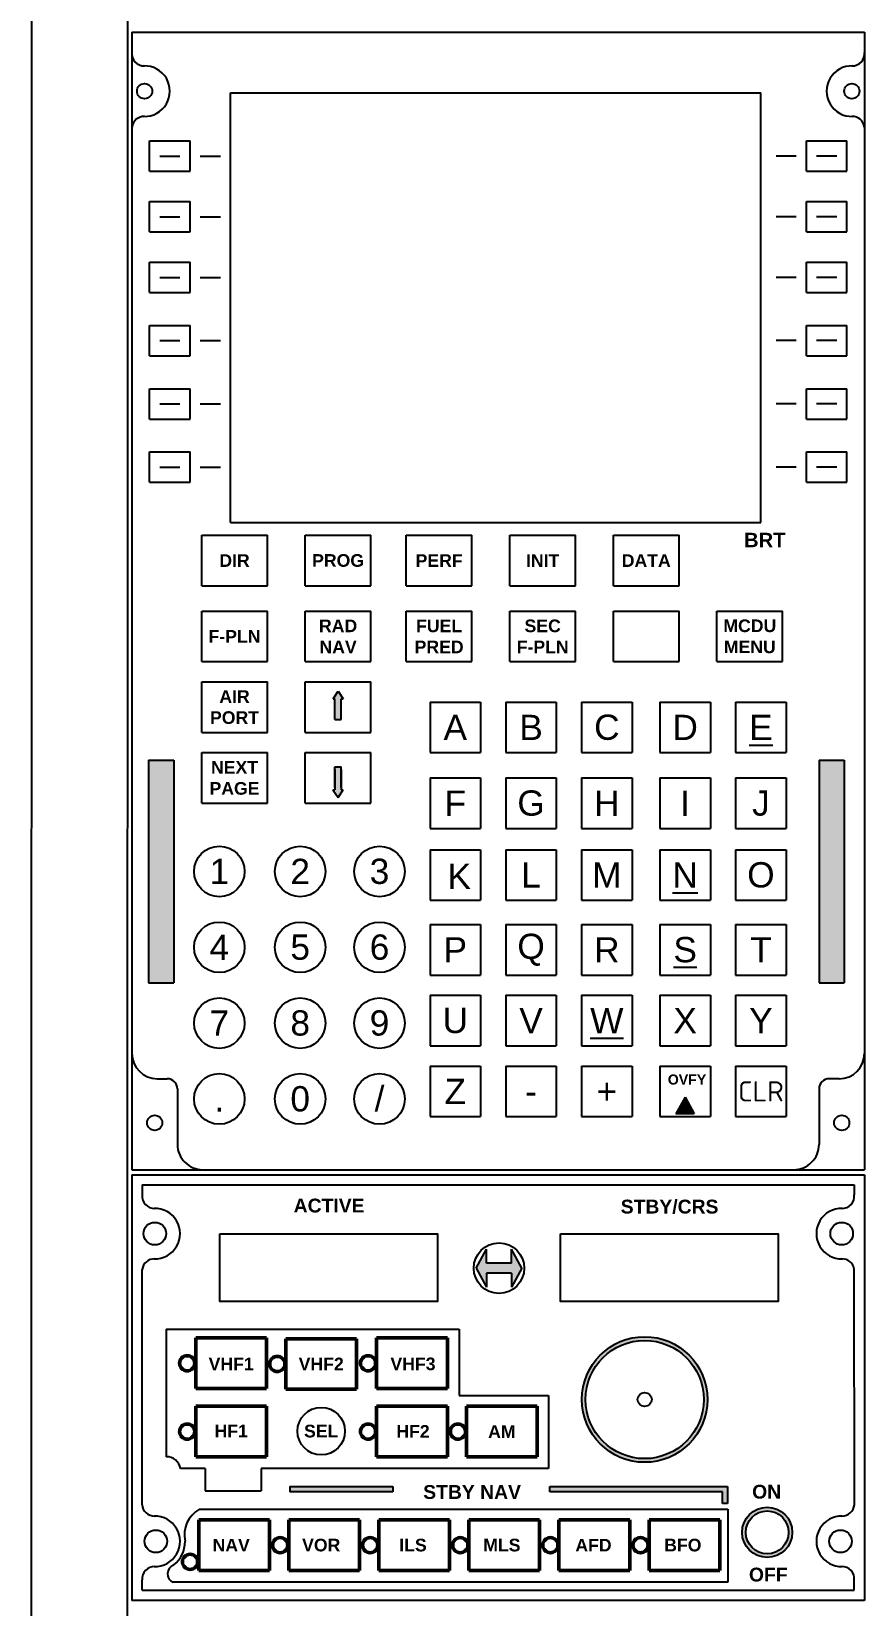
# Model space of a CAD drawing. Header units: millimetres. Extents: x -710 to 7903, y -55 to 3601.
# Drawn here: x 2244.1 to 2409, y 427.3 to 738.7 of the extents above; entities that cross this region are included whole.
import ezdxf

# ---------------------------------------------------------------- set-up
doc = ezdxf.new("R2010")
doc.units = ezdxf.units.MM
doc.styles.get("Standard").update_dxf_attribs({"font": 'sanss___.ttf'})

msp = doc.modelspace()

# ---------------------------------------------------------------- hatches: boundary and pattern name
h = msp.add_hatch(color=1)
h.paths.add_polyline_path([(2304.133754620759, 602.6452618361839), (2305.388272314554, 602.6452618361836), (2305.388272314575, 606.6984284568737), (2305.772840516431, 606.6984284568737), (2304.761013467685, 608.194907086782), (2303.749186418874, 606.6984284568737), (2304.13375462078, 606.6984284568739)], flags=0)
h.paths.add_polyline_path([(2304.133754620759, 602.6452618361839), (2305.388272314554, 602.6452618361836), (2305.388272314575, 606.6984284568737), (2305.772840516431, 606.6984284568737), (2304.761013467685, 608.194907086782), (2303.749186418874, 606.6984284568737), (2304.13375462078, 606.6984284568739)], flags=16)
h.paths.add_polyline_path([(2304.133754620759, 602.6452618361839), (2305.388272314554, 602.6452618361836), (2305.388272314575, 606.6984284568737), (2305.772840516431, 606.6984284568737), (2304.761013467685, 608.194907086782), (2303.749186418874, 606.6984284568737), (2304.13375462078, 606.6984284568739)])
edge = h.paths.add_edge_path()
edge.add_line((2304.1270171314, 592.7349358916956), (2304.12701713138, 588.6817692710054))
edge.add_line((2304.127017131398, 593.2349358917787), (2305.381534825193, 593.2349358917787))
edge.add_line((2304.127017131377, 589.1817692710889), (2304.127017131398, 593.2349358917787))
edge.add_line((2305.381534825196, 592.7349358916829), (2305.381534825176, 588.6817692709927))
edge.add_line((2305.381534825173, 589.1817692710762), (2305.381534825193, 593.2349358917662))
edge.add_line((2305.381534825176, 588.6817692709927), (2305.766103027031, 588.6817692709889))
edge.add_line((2304.75427597827, 587.185290641091), (2305.766103027031, 588.6817692709889))
edge.add_line((2303.742448929524, 588.6817692710094), (2304.75427597827, 587.185290641091))
edge.add_line((2303.742448929474, 588.6817692710094), (2304.12701713138, 588.6817692710056))
h = msp.add_hatch(color=1)
h.paths.add_polyline_path([(2267.252269870753, 550.5598475032916), (2272.252269870753, 550.5598475032913), (2272.252269870753, 594.5598475032915), (2267.252269870753, 594.5598475032915)])
h.paths.add_polyline_path([(2399.952269870753, 550.5598475032912), (2404.952269870753, 550.5598475032908), (2404.952269870753, 594.5598475032909), (2399.952269870753, 594.559847503291)])
for points in [[(2304.127017131377, 589.1817692710889), (2304.12701713138, 588.6817692710056), (2303.742448929524, 588.6817692710094), (2304.75427597827, 587.1852906410911), (2305.766103027031, 588.6817692709889), (2305.381534825175, 588.6817692709927), (2305.381534825196, 592.7349358916829), (2305.381534825193, 593.2349358917787), (2304.127017131398, 593.2349358917787)], [(2375.265171209528, 524.6238831655568), (2373.452269870752, 527.9179089221574), (2371.639368531977, 524.6238831655568)], [(2341.11227279847, 494.0895951297193), (2339.112272798471, 497.8312525164927), (2339.112272798471, 495.0895951297193), (2334.11227279847, 495.0895951297193), (2334.11227279847, 497.8312525164929), (2332.11227279847, 494.0895951297192), (2334.11227279847, 490.3479377429459), (2334.112272798469, 493.0895951297193), (2339.112272798471, 493.0895951297193), (2339.112272798471, 490.3479377429454)]]:
    msp.add_hatch(color=1).paths.add_polyline_path(points)
at = {"lineweight": 50}
h = msp.add_hatch(color=1, dxfattribs=at)
edge = h.paths.add_edge_path()
edge.add_arc((2365.438811055616, 468.102893982682), 12.42775395981783, 0, 360)
edge = h.paths.add_edge_path(flags=16)
edge.add_arc((2365.438811055616, 468.102893982682), 11.69867908919703, 0, 360)
for points in [[(2315.603411953852, 450.8788513993891), (2295.231282867953, 450.878851399389), (2295.231282867952, 449.8468419920278), (2315.603411953853, 449.8468419920278)], [(2381.858281022576, 450.8788513993891), (2346.652992512082, 450.8788513993891), (2346.652992512082, 449.8468419920279), (2380.825592167659, 449.8468419920277), (2380.825592167659, 447.5013641632485), (2381.858281022576, 447.5013641632485)]]:
    msp.add_hatch(color=1, dxfattribs=at).paths.add_polyline_path(points)
h = msp.add_hatch(color=1, dxfattribs=at)
edge = h.paths.add_edge_path()
edge.add_arc((2389.697106286916, 441.8212516821716), 4.964559714831299, 0, 360)
edge = h.paths.add_edge_path(flags=16)
edge.add_arc((2389.697106286916, 441.8212516821716), 4.235484844210471, 0, 360)

# ---------------------------------------------------------------- linework, layer by layer
at = {"color": 5}
for p, q in [((2244.058784059862, 230.2193822245867), (2244.161900914016, 741.8096475991115)), ((2263.05878444582, 230.219382224587), (2263.161901137465, 741.8088413534964)), ((2263.952269870789, 738.5598475032278), (2408.952269870716, 738.5598475032278)), ((2263.95226987079, 738.5598475032278), (2263.95226987079, 513.5598475032903)), ((2408.952269870716, 738.5598475033129), (2408.95226987069, 513.5598475033187)), ((2283.452269870753, 726.5598475032931), (2388.452269870753, 726.5598475032936)), ((2283.452269870753, 641.5598475032932), (2283.452269870753, 726.5598475032931)), ((2388.452269870753, 641.5598475032932), (2388.452269870753, 726.5598475032931)), ((2267.452269870753, 711.0598475032915), (2267.452269870753, 717.0598475032915)), ((2267.452269870753, 717.0598475032913), (2275.452269870753, 717.0598475032929)), ((2275.452269870753, 711.0598475032931), (2275.452269870753, 717.0598475032929)), ((2397.452269870753, 711.0598475033181), (2397.452269870753, 717.0598475033181)), ((2397.452269870753, 717.0598475033181), (2405.452269870753, 717.0598475033197)), ((2405.452269870753, 711.0598475033197), (2405.452269870753, 717.0598475033197)), ((2267.452269870753, 711.0598475032913), (2275.452269870753, 711.0598475032929)), ((2397.452269870753, 711.0598475033181), (2405.452269870753, 711.0598475033197)), ((2267.452269870753, 699.0598475032913), (2267.452269870753, 705.0598475032915)), ((2267.452269870753, 705.0598475032913), (2275.452269870753, 705.0598475032929)), ((2275.452269870753, 699.0598475032931), (2275.452269870753, 705.0598475032931)), ((2397.452269870752, 699.0598475033181), (2397.452269870752, 705.0598475033183)), ((2397.452269870752, 705.0598475033183), (2405.452269870753, 705.0598475033199)), ((2405.452269870753, 699.0598475033199), (2405.452269870753, 705.0598475033199)), ((2267.452269870753, 699.0598475032913), (2275.452269870753, 699.0598475032926)), ((2397.452269870753, 699.0598475033181), (2405.452269870753, 699.0598475033199)), ((2267.452269870753, 687.0598475032915), (2267.452269870753, 693.0598475032913)), ((2267.452269870753, 693.0598475032913), (2275.452269870753, 693.0598475032931)), ((2275.452269870753, 687.0598475032936), (2275.452269870753, 693.0598475032931)), ((2397.452269870752, 687.0598475032933), (2397.452269870752, 693.0598475033179)), ((2397.452269870752, 693.0598475033181), (2405.452269870753, 693.0598475033195)), ((2405.452269870753, 687.0598475032933), (2405.452269870753, 693.0598475033195)), ((2267.452269870753, 687.0598475032913), (2275.452269870753, 687.0598475032929)), ((2397.452269870753, 687.0598475033181), (2405.452269870753, 687.0598475033197)), ((2267.452269870753, 674.5598475032915), (2267.452269870753, 680.5598475032913)), ((2267.452269870753, 680.5598475032913), (2275.452269870753, 680.5598475032931)), ((2275.452269870753, 674.5598475032931), (2275.452269870753, 680.5598475032931)), ((2397.452269870752, 674.5598475033181), (2397.452269870753, 680.5598475033181)), ((2397.452269870753, 680.5598475033181), (2405.452269870753, 680.5598475033197)), ((2405.452269870753, 674.5598475033197), (2405.452269870753, 680.5598475033197)), ((2267.452269870753, 674.5598475032915), (2275.452269870753, 674.5598475032931)), ((2397.452269870753, 674.5598475033181), (2405.452269870753, 674.5598475033197)), ((2267.452269870753, 662.0598475032913), (2267.452269870753, 668.0598475032913)), ((2267.452269870753, 668.0598475032913), (2275.452269870753, 668.0598475032931)), ((2275.452269870753, 662.0598475032929), (2275.452269870753, 668.0598475032931)), ((2397.452269870753, 662.0598475033181), (2397.452269870753, 668.0598475033181)), ((2397.452269870753, 668.0598475033181), (2405.452269870753, 668.0598475033197)), ((2405.452269870753, 662.0598475033197), (2405.452269870753, 668.0598475033197)), ((2267.452269870752, 662.0598475032913), (2275.452269870753, 662.0598475032929)), ((2397.452269870752, 662.0598475033181), (2405.452269870753, 662.0598475033197)), ((2267.452269870753, 649.5598475032915), (2267.452269870752, 655.5598475032915)), ((2267.452269870752, 655.5598475032915), (2275.452269870752, 655.5598475032929)), ((2275.452269870752, 649.5598475032929), (2275.452269870753, 655.5598475032929)), ((2397.452269870753, 649.5598475033163), (2397.452269870753, 655.5598475033161)), ((2397.452269870753, 655.5598475033158), (2405.452269870752, 655.5598475033177)), ((2405.452269870753, 649.5598475033177), (2405.452269870752, 655.5598475033177)), ((2267.452269870753, 649.5598475032913), (2275.452269870753, 649.5598475032929)), ((2397.452269870753, 649.5598475033158), (2405.452269870753, 649.5598475033177)), ((2283.452269870753, 641.5598475032934), (2388.452269870753, 641.5598475032931)), ((2277.752269870753, 629.059847503301), (2277.752269870753, 639.059847503301)), ((2277.752269870753, 639.059847503301), (2290.752269870753, 639.059847503301)), ((2290.752269870753, 629.0598475033011), (2290.752269870753, 639.059847503301)), ((2298.252269870753, 629.0598475033012), (2298.252269870753, 639.059847503301)), ((2298.252269870753, 639.059847503301), (2311.252269870753, 639.0598475033011)), ((2311.252269870753, 629.059847503301), (2311.252269870753, 639.059847503301)), ((2318.252269870753, 629.0598475033008), (2318.252269870753, 639.0598475033011)), ((2318.252269870753, 639.059847503301), (2331.252269870753, 639.0598475033008)), ((2331.252269870753, 629.0598475033012), (2331.252269870753, 639.0598475033011)), ((2338.752269870753, 629.0598475033008), (2338.752269870753, 639.0598475033011)), ((2338.752269870753, 639.059847503301), (2351.752269870753, 639.059847503301)), ((2351.752269870753, 629.059847503301), (2351.752269870753, 639.0598475033011)), ((2359.252269870753, 629.0598475033011), (2359.252269870753, 639.0598475033011)), ((2359.252269870753, 639.0598475033012), (2372.252269870753, 639.0598475033012)), ((2372.252269870753, 629.0598475033012), (2372.252269870753, 639.0598475033013)), ((2277.752269870753, 629.059847503301), (2290.752269870753, 629.059847503301)), ((2298.252269870753, 629.059847503301), (2311.252269870753, 629.059847503301)), ((2318.252269870753, 629.0598475033011), (2331.252269870753, 629.059847503301)), ((2338.752269870753, 629.059847503301), (2351.752269870753, 629.059847503301)), ((2359.252269870753, 629.0598475033011), (2372.252269870753, 629.0598475033012)), ((2277.752269870753, 614.0598475033013), (2277.752269870753, 624.0598475033011)), ((2277.752269870753, 624.0598475033012), (2290.752269870753, 624.0598475033013)), ((2290.752269870753, 614.0598475033011), (2290.752269870753, 624.059847503301)), ((2298.252269870753, 614.0598475033013), (2298.252269870753, 624.0598475033011)), ((2298.252269870753, 624.0598475033012), (2311.252269870753, 624.0598475033013)), ((2311.252269870753, 614.0598475033012), (2311.252269870753, 624.0598475033011)), ((2318.252269870753, 614.0598475033012), (2318.252269870753, 624.059847503301)), ((2318.252269870753, 624.0598475033012), (2331.252269870753, 624.0598475033011)), ((2331.252269870753, 614.0598475033011), (2331.252269870753, 624.0598475033011)), ((2338.752269870753, 614.0598475033012), (2338.752269870753, 624.0598475033012)), ((2338.752269870753, 624.0598475033011), (2351.752269870753, 624.0598475033012)), ((2351.752269870753, 614.0598475033011), (2351.752269870753, 624.0598475033011)), ((2359.252269870753, 614.0598475033012), (2359.252269870753, 624.0598475033011)), ((2359.252269870753, 624.0598475033012), (2372.252269870753, 624.0598475033012)), ((2372.252269870753, 614.0598475033013), (2372.252269870753, 624.0598475033012)), ((2379.752269870753, 614.0598475033012), (2379.752269870751, 624.0598475033011)), ((2379.752269870751, 624.0598475033012), (2392.752269870752, 624.0598475033011)), ((2392.752269870753, 614.0598475033012), (2392.752269870751, 624.0598475033011)), ((2277.752269870753, 614.0598475033012), (2290.752269870753, 614.0598475033012)), ((2298.252269870753, 614.0598475033013), (2311.252269870753, 614.0598475033014)), ((2318.252269870753, 614.0598475033012), (2331.252269870753, 614.0598475033012)), ((2338.752269870753, 614.0598475033012), (2351.752269870753, 614.0598475033013)), ((2359.252269870753, 614.0598475033012), (2372.252269870753, 614.0598475033013)), ((2379.752269870753, 614.0598475033012), (2392.752269870752, 614.0598475033011)), ((2277.752269870753, 600.0598475033011), (2277.752269870753, 610.0598475033011)), ((2277.752269870753, 610.0598475033012), (2290.752269870753, 610.0598475033013)), ((2290.752269870753, 600.0598475033011), (2290.752269870753, 610.0598475033012)), ((2298.252269870753, 600.0598475033012), (2298.252269870753, 610.0598475033011)), ((2298.252269870753, 610.0598475033013), (2311.252269870753, 610.0598475033012)), ((2311.252269870753, 600.0598475033011), (2311.252269870753, 610.0598475033011)), ((2322.952269870752, 606.0598475033011), (2322.952269870752, 596.0598475033011)), ((2322.952269870752, 606.0598475033011), (2332.952269870752, 606.0598475033011)), ((2332.952269870752, 606.0598475033011), (2332.952269870752, 596.0598475033011)), ((2337.952269870752, 606.059847503301), (2337.952269870752, 596.0598475033011)), ((2337.952269870752, 606.0598475033012), (2347.952269870752, 606.0598475033011)), ((2347.952269870752, 606.059847503301), (2347.952269870752, 596.0598475033011)), ((2352.952269870752, 606.0598475033011), (2352.952269870753, 596.0598475033011)), ((2352.952269870752, 606.0598475033011), (2362.952269870753, 606.0598475033011)), ((2362.952269870753, 606.0598475033011), (2362.952269870753, 596.0598475033011)), ((2368.452269870753, 606.0598475033011), (2368.452269870752, 596.0598475033011)), ((2368.452269870753, 606.0598475033011), (2378.452269870752, 606.0598475033011)), ((2378.452269870752, 606.0598475033011), (2378.452269870752, 596.0598475033011)), ((2383.452269870753, 606.0598475033012), (2383.452269870753, 596.0598475033012)), ((2383.452269870753, 606.0598475033012), (2393.452269870753, 606.0598475033011)), ((2393.452269870753, 606.0598475033012), (2393.452269870753, 596.0598475033012)), ((2277.752269870753, 600.0598475033012), (2290.752269870753, 600.0598475033011)), ((2298.252269870753, 600.0598475033012), (2311.252269870753, 600.0598475033012)), ((2277.752269870753, 586.0598475033011), (2277.752269870753, 596.0598475033011)), ((2277.752269870753, 596.0598475033012), (2290.752269870753, 596.0598475033011)), ((2290.752269870753, 586.0598475033011), (2290.752269870753, 596.0598475033011)), ((2298.252269870753, 586.0598475033011), (2298.252269870753, 596.0598475033011)), ((2298.252269870753, 596.0598475033011), (2311.252269870753, 596.0598475033012)), ((2311.252269870753, 586.0598475033011), (2311.252269870753, 596.0598475033011)), ((2322.952269870752, 596.0598475033011), (2332.952269870752, 596.059847503301)), ((2337.952269870752, 596.0598475033012), (2347.952269870752, 596.0598475033012)), ((2352.952269870753, 596.0598475033011), (2362.952269870753, 596.059847503301)), ((2368.452269870752, 596.059847503301), (2378.452269870752, 596.0598475033011)), ((2383.452269870753, 596.0598475033011), (2393.452269870753, 596.0598475033011)), ((2322.952269870752, 591.0598475033013), (2322.952269870752, 581.059847503301)), ((2322.952269870752, 591.0598475033011), (2332.952269870752, 591.0598475033013)), ((2332.952269870752, 591.0598475033013), (2332.952269870752, 581.059847503301)), ((2337.952269870752, 591.0598475033013), (2337.952269870752, 581.059847503301)), ((2337.952269870752, 591.0598475033013), (2347.952269870752, 591.0598475033014)), ((2347.952269870752, 591.0598475033013), (2347.952269870752, 581.059847503301)), ((2352.952269870753, 591.0598475033013), (2352.952269870753, 581.059847503301)), ((2352.952269870753, 591.0598475033014), (2362.952269870753, 591.0598475033014)), ((2362.952269870753, 591.0598475033013), (2362.952269870753, 581.059847503301)), ((2368.452269870753, 591.0598475033013), (2368.452269870752, 581.059847503301)), ((2368.452269870752, 591.0598475033014), (2378.452269870753, 591.0598475033013)), ((2378.452269870753, 591.0598475033013), (2378.452269870753, 581.059847503301)), ((2383.452269870752, 591.0598475033013), (2383.452269870752, 581.0598475033012)), ((2383.452269870752, 591.0598475033012), (2393.452269870752, 591.0598475033012)), ((2393.452269870752, 591.0598475033013), (2393.452269870752, 581.0598475033012)), ((2277.752269870753, 586.0598475033012), (2290.752269870753, 586.0598475033011)), ((2298.252269870753, 586.0598475033011), (2311.252269870753, 586.0598475033011)), ((2322.952269870752, 581.0598475033011), (2332.952269870752, 581.0598475033012)), ((2337.952269870752, 581.0598475033013), (2347.952269870752, 581.0598475033012)), ((2352.952269870752, 581.0598475033012), (2362.952269870752, 581.0598475033012)), ((2368.452269870752, 581.0598475033012), (2378.452269870753, 581.0598475033011)), ((2383.452269870752, 581.0598475033011), (2393.452269870752, 581.0598475033012)), ((2322.952269870752, 576.8598475033011), (2322.952269870752, 566.8598475033011)), ((2322.952269870752, 576.859847503301), (2332.952269870752, 576.859847503301)), ((2332.952269870752, 576.8598475033011), (2332.952269870752, 566.8598475033011)), ((2337.952269870752, 576.8598475033011), (2337.952269870753, 566.8598475033011)), ((2337.952269870752, 576.859847503301), (2347.952269870753, 576.859847503301)), ((2347.952269870752, 576.8598475033011), (2347.952269870753, 566.8598475033011)), ((2352.952269870753, 576.8598475033009), (2352.952269870753, 566.8598475033011)), ((2352.952269870753, 576.859847503301), (2362.952269870753, 576.859847503301)), ((2362.952269870753, 576.8598475033009), (2362.952269870753, 566.8598475033011)), ((2368.452269870752, 576.8598475033009), (2368.452269870753, 566.8598475033011)), ((2368.452269870753, 576.859847503301), (2378.452269870753, 576.8598475033009)), ((2378.452269870753, 576.8598475033009), (2378.452269870753, 566.8598475033011)), ((2383.452269870753, 576.8598475033011), (2383.452269870753, 566.8598475033011)), ((2383.452269870753, 576.8598475033011), (2393.452269870752, 576.859847503301)), ((2393.452269870753, 576.8598475033011), (2393.452269870753, 566.8598475033011)), ((2322.952269870752, 566.859847503301), (2332.952269870752, 566.8598475033009)), ((2337.952269870753, 566.8598475033009), (2347.952269870753, 566.859847503301)), ((2352.952269870753, 566.859847503301), (2362.952269870753, 566.8598475033011)), ((2368.452269870753, 566.8598475033011), (2378.452269870753, 566.8598475033011)), ((2383.452269870753, 566.859847503301), (2393.452269870752, 566.859847503301)), ((2322.952269870752, 562.0598475033008), (2322.952269870752, 552.059847503301)), ((2322.952269870752, 562.0598475033011), (2332.952269870752, 562.0598475033008)), ((2332.952269870752, 562.0598475033008), (2332.952269870752, 552.059847503301)), ((2337.952269870752, 562.0598475033008), (2337.952269870752, 552.059847503301)), ((2337.952269870752, 562.0598475033008), (2347.952269870753, 562.0598475033007)), ((2347.952269870753, 562.0598475033008), (2347.952269870752, 552.059847503301)), ((2352.952269870753, 562.0598475033008), (2352.952269870753, 552.0598475033011)), ((2352.952269870753, 562.0598475033008), (2362.952269870753, 562.0598475033008)), ((2362.952269870753, 562.0598475033008), (2362.952269870753, 552.0598475033011)), ((2368.452269870752, 562.0598475033008), (2368.452269870753, 552.0598475033011)), ((2368.452269870752, 562.0598475033008), (2378.452269870753, 562.0598475033008)), ((2378.452269870753, 562.0598475033008), (2378.452269870753, 552.0598475033011)), ((2383.452269870752, 562.0598475033008), (2383.452269870753, 552.0598475033011)), ((2383.452269870752, 562.0598475033008), (2393.452269870753, 562.059847503301)), ((2393.452269870753, 562.0598475033008), (2393.452269870753, 552.0598475033008)), ((2322.952269870752, 552.0598475033011), (2332.952269870752, 552.0598475033008)), ((2337.952269870752, 552.0598475033008), (2347.952269870752, 552.0598475033007)), ((2352.952269870753, 552.0598475033007), (2362.952269870753, 552.0598475033007)), ((2368.452269870753, 552.0598475033007), (2378.452269870753, 552.0598475033008)), ((2383.452269870752, 552.0598475033008), (2393.452269870753, 552.059847503301)), ((2322.952269870752, 548.059847503301), (2322.952269870753, 538.059847503301)), ((2322.952269870752, 548.0598475033011), (2332.952269870752, 548.0598475033011)), ((2332.952269870752, 548.059847503301), (2332.952269870752, 538.059847503301)), ((2337.952269870752, 548.059847503301), (2337.952269870752, 538.059847503301)), ((2337.952269870753, 548.0598475033012), (2347.952269870753, 548.0598475033012)), ((2347.952269870753, 548.059847503301), (2347.952269870753, 538.059847503301)), ((2352.952269870753, 548.059847503301), (2352.952269870753, 538.0598475033011)), ((2352.952269870753, 548.0598475033012), (2362.952269870753, 548.0598475033011)), ((2362.952269870753, 548.059847503301), (2362.952269870753, 538.0598475033011)), ((2368.452269870752, 548.059847503301), (2368.452269870752, 538.0598475033011)), ((2368.452269870753, 548.0598475033011), (2378.452269870753, 548.059847503301)), ((2378.452269870753, 548.059847503301), (2378.452269870752, 538.0598475033011)), ((2383.452269870752, 548.059847503301), (2383.452269870753, 538.0598475033011)), ((2383.452269870752, 548.059847503301), (2393.452269870753, 548.0598475033011)), ((2393.452269870753, 548.059847503301), (2393.452269870753, 538.0598475033011)), ((2322.952269870752, 538.0598475033011), (2332.952269870752, 538.059847503301)), ((2337.952269870753, 538.059847503301), (2347.952269870753, 538.0598475033011)), ((2352.952269870753, 538.0598475033011), (2362.952269870752, 538.0598475033008)), ((2368.452269870752, 538.0598475033008), (2378.452269870753, 538.059847503301)), ((2383.452269870752, 538.059847503301), (2393.452269870753, 538.0598475033011)), ((2322.952269870753, 534.0598475033012), (2322.952269870752, 524.0598475033011)), ((2322.952269870752, 534.0598475033011), (2332.952269870752, 534.0598475033011)), ((2332.952269870752, 534.0598475033012), (2332.952269870752, 524.0598475033011)), ((2337.952269870752, 534.0598475033012), (2337.952269870752, 524.0598475033011)), ((2337.952269870752, 534.0598475033011), (2347.952269870753, 534.059847503301)), ((2347.952269870753, 534.0598475033012), (2347.952269870752, 524.0598475033011)), ((2352.952269870753, 534.059847503301), (2352.952269870753, 524.0598475033013)), ((2352.952269870753, 534.0598475033012), (2362.952269870753, 534.0598475033012)), ((2362.952269870753, 534.059847503301), (2362.952269870753, 524.0598475033013)), ((2368.452269870752, 534.059847503301), (2368.452269870753, 524.0598475033013)), ((2368.452269870752, 534.059847503301), (2378.452269870753, 534.0598475033011)), ((2378.452269870753, 534.059847503301), (2378.452269870753, 524.0598475033013)), ((2383.452269870753, 534.0598475033012), (2383.452269870752, 524.0598475033012)), ((2383.452269870752, 534.059847503301), (2393.452269870753, 534.0598475033011)), ((2393.452269870753, 534.0598475033012), (2393.452269870753, 524.0598475033012)), ((2268.952269870766, 531.5598475033905), (2270.95226987073, 531.5598475034187)), ((2272.952269870757, 529.5598475034151), (2272.952269870736, 518.5598475033023)), ((2399.952269870645, 529.5598475034151), (2399.952269870666, 518.5598475033023)), ((2403.952269870638, 531.5598475033905), (2401.952269870674, 531.5598475034187)), ((2322.952269870752, 524.0598475033011), (2332.952269870752, 524.059847503301)), ((2337.952269870752, 524.059847503301), (2347.952269870752, 524.0598475033008)), ((2352.952269870753, 524.059847503301), (2362.952269870753, 524.059847503301)), ((2368.452269870752, 524.0598475033011), (2378.452269870753, 524.0598475033011)), ((2383.452269870752, 524.0598475033012), (2393.452269870753, 524.0598475033011)), ((2263.952265331636, 512.5598475033045), (2408.952274409766, 512.5598475033045)), ((2263.952269870712, 513.5598475032903), (2408.95226987069, 513.5598475033187)), ((2263.952269870789, 512.5598475033045), (2263.952269870789, 428.3406151062393)), ((2408.95226987069, 512.5598475033044), (2408.95226987068, 428.3406151062392)), ((2265.962814835607, 510.5598475033045), (2265.962814835607, 508.5598475033045)), ((2265.962814835607, 510.5598475033045), (2406.941724905797, 510.5598475034006)), ((2406.941724905797, 510.5598475033609), (2406.941724905799, 508.5598475033609)), ((2265.954067484367, 447.2580439751631), (2265.973328294725, 493.8221789268952)), ((2406.950472257087, 447.2580439752195), (2406.931211446692, 493.8221789269516)), ((2270.726070545129, 482.038225391451), (2328.718562794721, 482.038225391451)), ((2270.726070545129, 482.038225391451), (2270.726070545129, 456.7847355025302)), ((2328.718562794721, 482.038225391451), (2328.718562794721, 468.8740681524425)), ((2328.718562794721, 468.8740681524425), (2346.389404945322, 468.8740681524425)), ((2346.389404945322, 468.8740681524425), (2346.389404945322, 454.4256038544883)), ((2278.473987833197, 454.4256038544884), (2273.530853622647, 454.4256038544883)), ((2278.473987833197, 454.4256038544883), (2278.473987833197, 450.0360954666164)), ((2346.389404945322, 454.4256038544883), (2289.521421229823, 454.4256038544883)), ((2289.521421229823, 454.4256038544883), (2289.521421229823, 450.0360954666164)), ((2278.473987833197, 450.0360954666164), (2289.521421229823, 450.0360954666164)), ((2277.314059958544, 446.4027101809719), (2381.880860055497, 446.4027101809719)), ((2381.880860055497, 446.4027101809719), (2381.880860055497, 431.9562077277494)), ((2265.965456643742, 430.4066809667339), (2265.965456643742, 432.4066809667339)), ((2265.965456643742, 430.4066809667339), (2406.939083097726, 430.4066809667903)), ((2381.880860055497, 431.9562077277494), (2272.104881197452, 431.9562077277494)), ((2406.939083097726, 430.4066809667903), (2406.939083097725, 432.4066809667903)), ((2408.95226987068, 428.3406151062392), (2263.952269870789, 428.3406151062392))]:
    msp.add_line(p, q, dxfattribs=at)
at = {"color": 1}
for p, q in [((2269.452269870753, 714.0598475032915), (2273.452269870753, 714.0598475032915)), ((2277.452269870753, 714.0598475032915), (2281.452269870753, 714.0598475032915)), ((2395.452269870753, 714.0598475032915), (2391.452269870752, 714.0598475032915)), ((2403.452269870753, 714.0598475032915), (2399.452269870753, 714.0598475032915)), ((2269.452269870753, 702.0598475032915), (2273.452269870753, 702.0598475032915)), ((2277.452269870753, 702.0598475032915), (2281.452269870753, 702.0598475032915)), ((2395.452269870753, 702.0598475032915), (2391.452269870752, 702.0598475032915)), ((2403.452269870752, 702.0598475032915), (2399.452269870753, 702.0598475032915)), ((2269.452269870753, 690.0598475032917), (2273.452269870753, 690.0598475032917)), ((2277.452269870753, 690.0598475032917), (2281.452269870753, 690.0598475032915)), ((2395.452269870753, 690.0598475032917), (2391.452269870752, 690.0598475032915)), ((2403.452269870752, 690.0598475032917), (2399.452269870753, 690.0598475032917)), ((2269.452269870753, 677.5598475032915), (2273.452269870753, 677.5598475032915)), ((2277.452269870753, 677.5598475032915), (2281.452269870753, 677.5598475032915)), ((2395.452269870753, 677.5598475032915), (2391.452269870752, 677.5598475032915)), ((2403.452269870753, 677.5598475032915), (2399.452269870752, 677.5598475032915)), ((2269.452269870753, 665.0598475032913), (2273.452269870753, 665.0598475032913)), ((2277.452269870753, 665.0598475032913), (2281.452269870753, 665.0598475032913)), ((2395.452269870753, 665.0598475032913), (2391.452269870752, 665.0598475032913)), ((2403.452269870752, 665.0598475032913), (2399.452269870753, 665.0598475032913)), ((2269.452269870753, 652.5598475032915), (2273.452269870752, 652.5598475032913)), ((2277.452269870753, 652.5598475032913), (2281.452269870753, 652.5598475032915)), ((2395.452269870753, 652.5598475032913), (2391.452269870752, 652.5598475032915)), ((2403.452269870753, 652.5598475032915), (2399.452269870753, 652.5598475032913)), ((2303.749186418923, 606.6984284568737), (2304.761013467685, 608.194907086782)), ((2304.761013467685, 608.194907086782), (2305.772840516431, 606.6984284568737)), ((2303.749186418874, 606.6984284568737), (2304.13375462078, 606.6984284568737)), ((2304.133754620759, 602.6452618361836), (2304.13375462078, 606.6984284568739)), ((2305.388272314575, 606.6984284568737), (2305.772840516431, 606.6984284568737)), ((2305.388272314554, 602.6452618361836), (2305.388272314575, 606.6984284568737)), ((2304.133754620759, 602.6452618361839), (2305.388272314554, 602.6452618361836)), ((2267.252269870753, 594.5598475032915), (2272.252269870753, 594.5598475032914)), ((2267.252269870753, 594.5598475032915), (2267.252269870753, 550.5598475032914)), ((2272.252269870753, 594.5598475032913), (2272.252269870753, 550.5598475032912)), ((2304.127017131377, 589.1817692710889), (2304.127017131398, 593.2349358917787)), ((2304.127017131398, 593.2349358917787), (2305.381534825193, 593.2349358917787)), ((2304.1270171314, 592.7349358916956), (2304.12701713138, 588.6817692710054)), ((2305.381534825173, 589.1817692710762), (2305.381534825193, 593.2349358917662)), ((2305.381534825196, 592.7349358916829), (2305.381534825176, 588.6817692709927)), ((2399.952269870753, 594.559847503291), (2404.952269870753, 594.5598475032909)), ((2399.952269870753, 594.559847503291), (2399.952269870753, 550.5598475032909)), ((2404.952269870753, 594.5598475032908), (2404.952269870753, 550.5598475032907)), ((2303.742448929474, 588.6817692710094), (2304.12701713138, 588.6817692710056)), ((2303.742448929524, 588.6817692710094), (2304.75427597827, 587.185290641091)), ((2304.75427597827, 587.185290641091), (2305.766103027031, 588.6817692709889)), ((2305.381534825176, 588.6817692709927), (2305.766103027031, 588.6817692709889)), ((2267.252269870753, 550.5598475032916), (2272.252269870753, 550.5598475032913)), ((2399.952269870753, 550.5598475032912), (2404.952269870753, 550.5598475032908)), ((2373.452269870752, 527.9179089221574), (2371.639368531977, 524.6238831655568)), ((2373.452269870752, 527.9179089221574), (2375.265171209528, 524.6238831655568)), ((2332.11227279847, 494.0895951297193), (2334.11227279847, 497.8312525164931)), ((2334.11227279847, 495.0895951297193), (2334.11227279847, 497.8312525164931)), ((2339.112272798471, 495.0895951297193), (2334.11227279847, 495.0895951297194)), ((2339.112272798471, 495.0895951297192), (2339.112272798471, 497.8312525164931)), ((2341.11227279847, 494.0895951297193), (2339.112272798471, 497.831252516493)), ((2332.11227279847, 494.0895951297193), (2334.11227279847, 490.3479377429457)), ((2339.112272798471, 493.0895951297194), (2334.112272798469, 493.0895951297193)), ((2334.112272798469, 493.0895951297193), (2334.11227279847, 490.3479377429456)), ((2341.11227279847, 494.0895951297193), (2339.112272798471, 490.3479377429456)), ((2339.112272798471, 493.0895951297194), (2339.112272798471, 490.3479377429456)), ((2295.231282867952, 450.8788513993891), (2315.603411953853, 450.8788513993891)), ((2295.231282867952, 450.8788513993891), (2295.231282867952, 449.8468419920277)), ((2315.603411953853, 449.8468419920277), (2295.231282867952, 449.8468419920277)), ((2315.603411953853, 450.8788513993891), (2315.603411953853, 449.8468419920277)), ((2346.652992512082, 449.8468419920277), (2346.652992512082, 450.8788513993891)), ((2346.652992512082, 450.8788513993891), (2381.858281022576, 450.8788513993891)), ((2380.825592167659, 449.8468419920277), (2346.652992512082, 449.8468419920279)), ((2380.825592167659, 447.5013641632485), (2380.825592167659, 449.8468419920277)), ((2381.858281022576, 450.8788513993891), (2381.858281022576, 447.5013641632485)), ((2381.858281022576, 447.5013641632485), (2380.825592167659, 447.5013641632485))]:
    msp.add_line(p, q, dxfattribs=at)
at = {"color": 5, "lineweight": 50}
for p, q in [((2276.5910614716, 480.2712181939541), (2276.5910614716, 470.2712181939542)), ((2290.591061471599, 480.2712181939542), (2276.5910614716, 480.2712181939542)), ((2290.591061471599, 480.2712181939542), (2290.5910614716, 470.2712181939542)), ((2294.415342928166, 480.1304898498447), (2294.415342928166, 470.1304898498447)), ((2308.415342928166, 480.1304898498447), (2294.415342928166, 480.1304898498447)), ((2308.415342928166, 480.1304898498447), (2308.415342928167, 470.1304898498447)), ((2312.390213504895, 480.2712181939541), (2312.390213504895, 470.2712181939542)), ((2326.390213504895, 480.2712181939542), (2312.390213504895, 480.2712181939542)), ((2326.390213504895, 480.2712181939542), (2326.390213504896, 470.2712181939542)), ((2290.5910614716, 470.2712181939542), (2276.5910614716, 470.2712181939543)), ((2326.390213504896, 470.2712181939542), (2312.390213504895, 470.2712181939543)), ((2308.415342928167, 470.1304898498448), (2294.415342928166, 470.1304898498449)), ((2276.5910614716, 466.753740510332), (2276.5910614716, 456.7537405103321)), ((2290.591061471599, 466.7537405103321), (2276.5910614716, 466.7537405103321)), ((2290.591061471599, 466.7537405103321), (2290.5910614716, 456.7537405103321)), ((2312.390213504895, 466.753740510332), (2312.390213504895, 456.7537405103321)), ((2326.390213504895, 466.7537405103321), (2312.390213504895, 466.7537405103321)), ((2326.390213504895, 466.7537405103321), (2326.390213504896, 456.7537405103321)), ((2330.173863427643, 466.753740510332), (2330.173863427643, 456.7537405103321)), ((2344.173863427643, 466.7537405103321), (2330.173863427643, 466.7537405103321)), ((2344.173863427643, 466.7537405103321), (2344.173863427643, 456.7537405103321)), ((2290.5910614716, 456.7537405103321), (2276.5910614716, 456.7537405103322)), ((2326.390213504896, 456.7537405103321), (2312.390213504895, 456.7537405103322)), ((2344.173863427643, 456.7537405103321), (2330.173863427643, 456.7537405103322)), ((2277.157390411945, 444.2904031927526), (2277.157390411944, 434.2904031927527)), ((2291.157390411944, 444.2904031927528), (2277.157390411945, 444.2904031927527)), ((2291.157390411944, 444.2904031927527), (2291.157390411944, 434.2904031927527)), ((2294.986248055339, 444.2904031927526), (2294.986248055339, 434.2904031927527)), ((2308.986248055338, 444.2904031927527), (2294.986248055339, 444.2904031927527)), ((2308.986248055338, 444.2904031927527), (2308.986248055339, 434.2904031927527)), ((2312.815105698734, 444.2904031927527), (2312.815105698734, 434.2904031927527)), ((2326.815105698734, 444.2904031927527), (2312.815105698734, 444.2904031927527)), ((2326.815105698734, 444.2904031927527), (2326.815105698734, 434.2904031927527)), ((2330.643963342128, 444.2904031927528), (2330.643963342128, 434.2904031927528)), ((2344.643963342128, 444.2904031927527), (2330.643963342129, 444.2904031927527)), ((2344.643963342128, 444.2904031927527), (2344.643963342129, 434.2904031927527)), ((2348.472820985523, 444.2904031927527), (2348.472820985523, 434.2904031927527)), ((2362.472820985523, 444.2904031927527), (2348.472820985523, 444.2904031927527)), ((2362.472820985523, 444.2904031927528), (2362.472820985523, 434.2904031927528)), ((2380.301678628918, 444.2904031927528), (2366.301678628918, 444.2904031927527)), ((2366.301678628918, 444.2904031927527), (2366.301678628918, 434.2904031927527)), ((2380.301678628918, 444.2904031927528), (2380.301678628918, 434.2904031927528)), ((2291.157390411944, 434.2904031927528), (2277.157390411944, 434.2904031927527)), ((2308.986248055339, 434.2904031927528), (2294.986248055339, 434.2904031927529)), ((2326.815105698734, 434.2904031927527), (2312.815105698734, 434.2904031927528)), ((2344.643963342129, 434.2904031927526), (2330.643963342128, 434.2904031927527)), ((2362.472820985524, 434.2904031927526), (2348.472820985523, 434.2904031927526)), ((2380.301678628919, 434.2904031927527), (2366.301678628918, 434.2904031927526))]:
    msp.add_line(p, q, dxfattribs=at)
at = {"color": 1}
msp.add_lwpolyline([(2375.265171209528, 524.6238831655568), (2371.639368531977, 524.6238831655568)], dxfattribs=at)
at = {"color": 5}
for points in [[(2281.325671228016, 500.8471506808884), (2324.439313687665, 500.8471506808884), (2324.439313687665, 487.4922909699378), (2281.325671228016, 487.4922909699378)], [(2348.780228191767, 500.8471506808884), (2391.893870651415, 500.8471506808884), (2391.893870651415, 487.4922909699378), (2348.780228191767, 487.4922909699378)]]:
    msp.add_lwpolyline(points, close=True, dxfattribs=at)
for centre, radius in [((2266.45226987079, 726.9156027722026), 1.5), ((2406.452269870716, 726.9156027722024), 1.5), ((2268.452269870767, 522.8340336862534), 1.5), ((2404.452269870635, 522.8340336862534), 1.5), ((2268.462814835607, 500.9156027722793), 2.232332985104004), ((2404.441724905805, 500.9156027723337), 2.232332985104004), ((2268.682383924579, 440.0509594043269), 2.232332985104004), ((2404.222155816882, 440.0509594043812), 2.232332985104004)]:
    msp.add_circle(centre, radius)
for centre, radius in [((2281.252269870753, 572.559847503294), 5), ((2297.252269870753, 572.559847503294), 5), ((2312.952269870752, 572.559847503294), 5), ((2281.252269870753, 557.559847503294), 5), ((2297.252269870753, 557.559847503294), 5), ((2312.952269870752, 557.559847503294), 5), ((2281.252269870753, 542.559847503294), 5), ((2297.252269870753, 542.559847503294), 5), ((2312.952269870752, 542.559847503294), 5), ((2281.252269870753, 527.559847503294), 5), ((2297.252269870753, 527.559847503294), 5), ((2312.952269870752, 527.559847503294), 5), ((2336.61227279847, 494.0895951297193), 5), ((2365.438811055616, 468.102893982682), 1.391299712342986), ((2301.415342928167, 461.8407096757728), 4.701301005583419)]:
    msp.add_circle(centre, radius, dxfattribs=at)
at = {"color": 1}
for centre, radius in [((2365.438811055616, 468.102893982682), 12.42775395981783), ((2365.438811055616, 468.102893982682), 11.69867908919703), ((2389.697106286916, 441.8212516821716), 4.964559714831299), ((2389.697106286916, 441.8212516821716), 4.235484844210471)]:
    msp.add_circle(centre, radius, dxfattribs=at)
at = {"color": 5, "lineweight": 50}
for centre in [(2274.8910614716, 475.2712181939542), (2292.715342928167, 475.1304898498447), (2310.690213504895, 475.2712181939542), (2274.8910614716, 461.7537405103321), (2310.690213504895, 461.7537405103321), (2328.473863427643, 461.7537405103321), (2293.286248055339, 439.2904031927527), (2311.115105698734, 439.2904031927527), (2328.943963342128, 439.2904031927527), (2346.772820985523, 439.2904031927519), (2364.601678628918, 439.2904031927519), (2275.457390411944, 435.9904031927528)]:
    msp.add_circle(centre, 1.5, dxfattribs=at)
at = {"color": 5}
for centre, radius, start, end in [((2266.357832642541, 734.3302514441807), 2.416494692558771, 174.5479879583645, 272.2397040119052), ((2266.45226987079, 726.9156027722026), 5, 268.540574937032, 91.45942506296798), ((2406.452269870716, 726.9156027722024), 5, 88.54057493703203, 271.459425062968), ((2406.546707098964, 734.3302514441805), 2.416494692558771, 267.7602959880948, 5.452012041635513), ((2266.357832642541, 719.5009541002246), 2.416494692558771, 87.76029598809475, 172.3610567191907), ((2406.546707098964, 719.5009541002244), 2.416494692558771, 7.638943280809257, 92.23970401190525), ((2268.952269870693, 536.5598475034046), 5, 180, 270), ((2403.952269870709, 536.5598475034046), 5, 270, 0), ((2270.952269870757, 529.5598475034187), 2, 359.9999999998958, 90.00000000078165), ((2401.952269870645, 529.5598475034187), 2, 89.99999999921835, 180.0000000001043), ((2277.952269870736, 518.559847503293), 5, 179.9999999998958, 270), ((2394.952269870666, 518.559847503293), 5, 270, 1.042204158021965e-10), ((2268.368377607358, 508.3302514442573), 2.416494692558771, 174.5479879583645, 272.2397040119052), ((2404.536162134048, 508.3302514443118), 2.416494692558771, 267.7602959881405, 5.452012041681298), ((2268.462814835607, 500.9156027722793), 5, 268.540574937032, 91.45942506296798), ((2404.441724905805, 500.9156027723337), 5, 88.54057493707782, 271.4594250630138), ((2268.368377607358, 493.5009541003012), 2.416494692558771, 87.76029598809475, 172.3610567191907), ((2404.53616213406, 493.5009541003557), 2.416494692558771, 7.63894328085506, 92.239704011951), ((2270.798941950727, 454.0244967331033), 2.761200518977459, 8.352652900746907, 91.51228017744344), ((2268.361667312053, 447.4651904665432), 2.416494692558771, 184.1178242002659, 272.4616319438587), ((2280.147496392044, 441.3173377182787), 5.821458159860305, 119.1254075629774, 192.5647074524011), ((2404.542872429402, 447.4651904665976), 2.416494692558771, 267.5383680561871, 355.8821757997799), ((2268.465456643742, 440.0509256977591), 5, 268.540574937032, 91.45942506296798), ((2404.439083097719, 440.0509256978135), 5, 88.54057493707782, 271.4594250630138), ((2268.465456643742, 440.0509256977591), 6, 308.3746316267057, 359.999999999987), ((2268.371019415493, 432.6362770257811), 2.416494692558771, 87.76029598809475, 185.4520120416355), ((2272.814366406477, 433.6348722388729), 1.822438970920729, 110.026585132498, 247.0887179498489), ((2404.533520325973, 432.6362770258355), 2.416494692558771, 354.5479879584103, 92.239704011951)]:
    msp.add_arc(centre, radius, start, end, dxfattribs=at)

# ---------------------------------------------------------------- texts
at = {"color": 1}
for s, insert, char_height, width, attachment_point in [('{\\fSansSerif|b1|i0|c2|p2;BRT}', (2385.119563292879, 639.5497039099704), 2.8510351416, 10.84988963449894, 1), ('{\\fSansSerif|b1|i0|c2|p2;DIR}', (2284.252269870753, 634.059847503301), 2.5, 10, 5), ('{\\fSansSerif|b1|i0|c2|p2;PROG}', (2304.752269870753, 634.059847503301), 2.5, 10, 5), ('{\\fSansSerif|b1|i0|c2|p2;PERF}', (2324.752269870753, 634.059847503301), 2.5, 10, 5), ('{\\fSansSerif|b1|i0|c2|p2;INIT}', (2345.252269870753, 634.059847503301), 2.5, 10, 5), ('{\\fSansSerif|b1|i0|c2|p2;DATA}', (2365.752269870753, 634.059847503301), 2.5, 10, 5), ('{\\fSansSerif|b1|i0|c2|p2;F-PLN}', (2284.252269870753, 619.0598475033024), 2.5, 10, 5), ('{\\fSansSerif|b1|i0|c2|p2;RAD\\PNAV}', (2304.752269870753, 619.0598475033064), 2.5, 10, 5), ('{\\fSansSerif|b1|i0|c2|p2;FUEL\\PPRED}', (2324.752269870753, 619.0598475033103), 2.5, 10, 5), ('{\\fSansSerif|b1|i0|c2|p2;SEC\\PF-PLN}', (2345.252269870753, 619.0598475033142), 2.5, 10, 5), ('{\\fSansSerif|b1|i0|c2|p2;MCDU\\PMENU}', (2386.252269870751, 619.0598475033222), 2.5, 10, 5), ('{\\fSansSerif|b1|i0|c2|p2;AIR\\PPORT}', (2284.252269870753, 605.0598475033011), 2.5, 10, 5), ('{\\F;A}', (2327.952269870752, 601.0598475033011), 5, 10, 5), ('{\\F;B}', (2342.952269870753, 601.0598475033011), 5, 10, 5), ('{\\F;C}', (2357.952269870752, 601.0598475033011), 5, 10, 5), ('{\\F;D}', (2373.452269870752, 601.0598475033011), 5, 10, 5), ('{\\F;\\LE}', (2388.452269870753, 601.0598475033011), 5, 10, 5), ('{\\fSansSerif|b1|i0|c2|p2;NEXT\\PPAGE}', (2284.252269870753, 591.0598475033011), 2.5, 10, 5), ('{\\F;F}', (2327.952269870752, 586.0598475033011), 5, 10, 5), ('{\\F;G}', (2342.952269870753, 586.0598475033011), 5, 10, 5), ('{\\F;H}', (2357.952269870752, 586.0598475033011), 5, 10, 5), ('{\\F;I}', (2373.452269870752, 586.0598475033012), 5, 10, 5), ('{\\F;J}', (2388.452269870753, 586.0598475033012), 5, 10, 5), ('{\\F;1}', (2281.252269870753, 572.559847503294), 5, 10, 5), ('{\\F;2}', (2297.252269870753, 572.5598475032973), 5, 10, 5), ('{\\F;3}', (2312.952269870752, 572.5598475033004), 5, 10, 5), ('{\\F;K}', (2328.752269869728, 571.5725273921879), 5, 10, 5), ('{\\F;L}', (2342.952269870753, 571.8598475033011), 5, 10, 5), ('{\\F;M}', (2357.952269870753, 571.8598475033011), 5, 10, 5), ('{\\F;\\LN}', (2373.452269870752, 571.8598475033011), 5, 10, 5), ('{\\F;O}', (2388.452269870753, 571.8598475033011), 5, 10, 5), ('{\\F;4}', (2281.252269870753, 557.559847503294), 5, 10, 5), ('{\\F;5}', (2297.252269870753, 557.5598475032972), 5, 10, 5), ('{\\F;6}', (2312.952269870752, 557.5598475033003), 5, 10, 5), ('{\\F;P}', (2327.952269870752, 557.0598475033008), 5, 10, 5), ('{\\F;Q}', (2342.952269870753, 557.0598475033008), 5, 10, 5), ('{\\F;R}', (2357.952269870753, 557.0598475033008), 5, 10, 5), ('{\\F;\\LS}', (2373.452269870752, 557.0598475033008), 5, 10, 5), ('{\\F;T}', (2388.452269870753, 557.0598475033008), 5, 10, 5), ('{\\F;7}', (2281.252269870753, 542.559847503294), 5, 10, 5), ('{\\F;8}', (2297.252269870753, 542.559847503294), 5, 10, 5), ('{\\F;9}', (2312.952269870752, 542.559847503294), 5, 10, 5), ('{\\F;U}', (2327.952269870752, 543.0598475033008), 5, 10, 5), ('{\\F;V}', (2342.952269870753, 543.0598475033007), 5, 10, 5), ('{\\F;\\LW}', (2357.952269870753, 543.0598475033005), 5, 10, 5), ('{\\F;X}', (2373.452269870752, 543.0598475033003), 5, 10, 5), ('{\\F;Y}', (2388.452269870753, 543.0598475033001), 5, 10, 5), ('{\\F;0}', (2297.252269870753, 527.5598475032972), 5, 10, 5), ('/', (2312.952269870752, 527.559847503294), 5, 10, 5), ('{\\F;Z}', (2327.952269870752, 529.0598475033011), 5, 10, 5), ('+', (2357.952269870753, 529.0598475033011), 5, 10, 5), ('{\\fSansSerif|b1|i0|c2|p2;OVFY}', (2370.018427682556, 532.4006846436723), 2, 7.275284982585674, 1), ('{\\Fisocpeur.ttf;CLR}', (2388.452269870753, 529.0598475033011), 4, 10, 5), ('-', (2342.952269870752, 529.0598475033011), 5, 10, 5), ('{\\F;.}', (2281.252269870753, 527.559847503294), 5, 10, 5), ('{\\fSansSerif|b1|i0|c2|p2;ACTIVE}', (2295.961125081099, 507.8353974462424), 2.739023912370629, 16.67554932241069, 1), ('{\\fSansSerif|b1|i0|c2|p2;STBY/CRS}', (2360.701985380688, 507.6321703342528), 2.739023912370629, 21.14947704406759, 1), ('{\\fSansSerif|b1|i0|c2|p2;VHF2}', (2301.415342928167, 475.1304898498447), 2.5, 10, 5), ('{\\fSansSerif|b1|i0|c2|p2;VHF3}', (2319.58143614507, 475.1304898498447), 2.5, 10, 5), ('{\\fSansSerif|b1|i0|c2|p2;VHF1}', (2283.5910614716, 475.1304898498447), 2.5, 10, 5), ('{\\fSansSerif|b1|i0|c2|p2;HF1}', (2283.5910614716, 461.8775757162565), 2.5, 10, 5), ('{\\fSansSerif|b1|i0|c2|p2;SEL}', (2301.415342928167, 461.8407096757728), 2.5, 10, 5), ('{\\fSansSerif|b1|i0|c2|p2;HF2}', (2319.58143614507, 461.8031366645074), 2.5, 10, 5), ('{\\fSansSerif|b1|i0|c2|p2;AM}', (2337.173863427644, 461.7667501690413), 2.5, 10, 5), ('{\\fSansSerif|b1|i0|c2|p2;STBY NAV}', (2321.604350058779, 451.1734060468327), 2.739023912370629, 22.94115151026939, 1), ('{\\fSansSerif|b1|i0|c2|p2;ON}', (2386.719329521017, 451.2337696950167), 2.739023912370629, 7.922289073624196, 1), ('{\\fSansSerif|b1|i0|c2|p2;NAV}', (2283.5910614716, 439.2904031927527), 2.5, 10, 5), ('{\\fSansSerif|b1|i0|c2|p2;VOR}', (2301.415342928167, 439.2904031927527), 2.5, 10, 5), ('{\\fSansSerif|b1|i0|c2|p2;ILS}', (2319.58143614507, 439.2904031927527), 2.5, 10, 5), ('{\\fSansSerif|b1|i0|c2|p2;MLS}', (2337.173863427644, 439.2904031927527), 2.5, 10, 5), ('{\\fSansSerif|b1|i0|c2|p2;AFD}', (2355.30780813761, 439.2904031927527), 2.5, 10, 5), ('{\\fSansSerif|b1|i0|c2|p2;BFO}', (2372.994011498678, 439.2904031927527), 2.5, 10, 5), ('{\\fSansSerif|b1|i0|c2|p2;OFF}', (2386.085895091029, 434.8401450675145), 2.739023912370629, 10.36491817120289, 1)]:
    msp.add_mtext(s, dxfattribs=dict(at, insert=insert, char_height=char_height, width=width, attachment_point=attachment_point))

doc.saveas('drawing.dxf')
